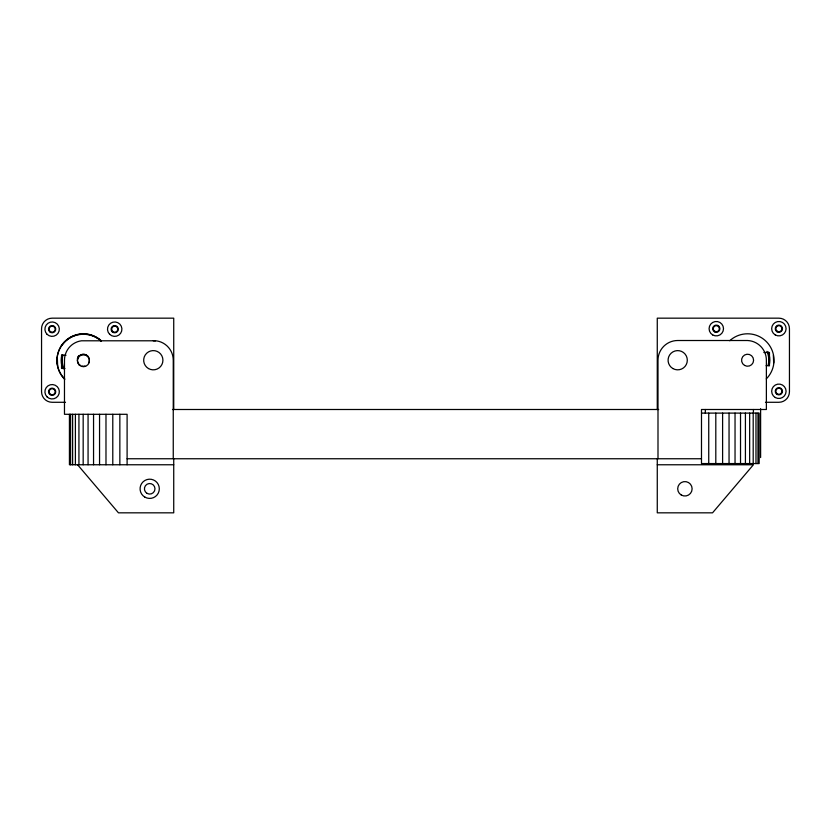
<?xml version="1.0" encoding="UTF-8"?>
<svg xmlns="http://www.w3.org/2000/svg" width="831" height="831" viewBox="0 0 831 831"><rect width="100%" height="100%" fill="white"/><g stroke="black" fill="none" stroke-linecap="round" stroke-linejoin="round"><path stroke-width="1.25" d="M57.339 357.995L57.63 365.682M773.661 362.939L773.37 355.252M78.228 357.288L77.376 359.085A6.253 6.253 0 0 1 80.285 355.294M153.299 340.793L156.862 340.918A19.57 19.57 0 0 1 173.253 360.228L173.253 458.754M155.511 340.793L81.49 340.793A19.612 19.612 0 0 0 64.475 360.228L64.475 414.295L127.101 414.295L127.101 464.758M763.845 352.489L769.454 352.489L769.454 365.702L766.089 365.702M66.033 355.232L61.546 355.232L61.546 368.445L64.911 368.445M65.514 402.287L52.124 402.287A10.574 10.574 0 0 1 41.55 391.713L41.55 328.744A10.574 10.574 0 0 1 52.124 318.169L173.731 318.169L173.731 409.496M765.486 402.287L778.876 402.287A10.574 10.574 0 0 0 789.45 391.713L789.45 328.744A10.574 10.574 0 0 0 778.876 318.169L657.269 318.169L657.269 409.496M172.484 409.496L658.703 409.496M701.489 413.1L759.16 413.1L759.16 463.563L701.489 463.563L701.489 409.496L766.379 409.496L766.379 360.228A19.736 19.736 0 0 0 747.588 340.513L677.701 340.513A19.705 19.705 0 0 0 657.996 360.218L657.996 458.754M127.101 458.754L701.489 458.754M173.731 464.768L69.43 464.758L69.43 414.295M657.269 464.768L753.405 464.768L712.541 512.831L657.269 512.831L657.269 458.754M77.595 464.768L118.459 512.831L173.731 512.831L173.731 458.754M760.614 408.707L760.614 457.559M757.976 413.1L757.976 463.563M755.981 413.1L755.981 463.563M753.405 409.496L753.405 413.287M753.198 413.1L753.198 463.563M749.655 413.1L749.655 463.563M745.417 413.1L745.417 463.563M740.525 413.1L740.525 463.563M735.04 413.1L735.04 463.563M729.047 413.1L729.047 463.563M722.606 413.1L722.606 463.563M715.803 413.1L715.803 463.563M708.739 413.1L708.739 463.563M705.332 409.496L705.332 413.287M119.851 414.295L119.851 464.758M112.787 414.295L112.787 464.758M105.984 414.295L105.984 464.758M99.554 414.295L99.554 464.758M93.55 414.295L93.55 464.758M88.065 414.295L88.065 464.758M83.173 414.295L83.173 464.758M78.935 414.295L78.935 464.758M75.392 414.295L75.392 464.758M72.619 414.295L72.619 464.758M70.614 414.295L70.614 464.758M729.722 340.741A26.436 26.436 0 0 1 766.681 341.946A26.436 26.436 0 0 1 766.275 378.915M80.41 365.432A6.004 6.004 0 0 1 78.207 357.226A6.004 6.004 0 0 1 86.424 355.024A6.004 6.004 0 0 1 88.616 363.23M84.97 366.024A6.004 6.004 0 0 1 81.864 366.024M77.761 357.185A6.565 6.565 0 0 1 78.81 355.824M64.08 369.089A21.201 21.201 0 0 1 62.969 354.982M62.709 368.424A22.208 22.208 0 0 1 61.993 354.723M61.141 346.267A26.447 26.447 0 0 1 76.597 334.924M77.719 334.644A26.447 26.447 0 0 1 82.3 334.041M84.596 334.041A26.447 26.447 0 0 1 89.177 334.644M90.288 334.924A26.447 26.447 0 0 1 101.32 340.97M768.322 352.032A22.208 22.208 0 0 1 769.039 365.733M766.951 351.357A21.201 21.201 0 0 1 768.062 365.474M64.725 378.915A26.436 26.436 0 0 1 64.319 341.946A26.436 26.436 0 0 1 101.278 340.741M64.725 379.403A26.436 26.436 0 0 1 64.319 342.424A26.436 26.436 0 0 1 101.278 341.219M81.802 354.671A6.253 6.253 0 0 1 87.837 356.291M148.489 368.549A9.608 9.608 0 0 0 162.918 360.228A9.608 9.608 0 0 0 148.489 351.897A9.608 9.608 0 0 0 148.489 368.549M744.576 365.432A6.004 6.004 0 0 0 753.592 360.228A6.004 6.004 0 0 0 744.576 355.024A6.004 6.004 0 0 0 744.576 365.432M672.892 368.549A9.608 9.608 0 0 0 687.31 360.228A9.608 9.608 0 0 0 672.892 351.897A9.608 9.608 0 0 0 672.892 368.549M113.224 331.798A3.033 3.033 0 0 0 117.763 329.18A3.033 3.033 0 0 0 113.224 326.552A3.033 3.033 0 0 0 113.224 331.798M50.639 394.382A3.033 3.033 0 0 0 55.178 391.754A3.033 3.033 0 0 0 50.639 389.137A3.033 3.033 0 0 0 50.639 394.382M50.639 331.798A3.033 3.033 0 0 0 55.178 329.18A3.033 3.033 0 0 0 50.639 326.552A3.033 3.033 0 0 0 50.639 331.798M777.359 331.32A3.033 3.033 0 0 0 781.909 328.692A3.033 3.033 0 0 0 777.359 326.074A3.033 3.033 0 0 0 777.359 331.32M714.785 331.32A3.033 3.033 0 0 0 719.324 328.692A3.033 3.033 0 0 0 714.785 326.074A3.033 3.033 0 0 0 714.785 331.32M777.359 393.894A3.033 3.033 0 0 0 781.909 391.276A3.033 3.033 0 0 0 777.359 388.648A3.033 3.033 0 0 0 777.359 393.894M49.58 331.725A3.604 3.604 0 0 0 55.604 330.104A3.604 3.604 0 0 0 51.19 325.69A3.604 3.604 0 0 0 49.58 331.725M49.58 394.31A3.604 3.604 0 0 0 55.604 392.689A3.604 3.604 0 0 0 51.19 388.274A3.604 3.604 0 0 0 49.58 394.31M112.154 331.725A3.604 3.604 0 0 0 118.189 330.104A3.604 3.604 0 0 0 113.774 325.69A3.604 3.604 0 0 0 112.154 331.725M47.024 396.854A7.209 7.209 0 0 0 59.084 393.624A7.209 7.209 0 0 0 50.255 384.795A7.209 7.209 0 0 0 47.024 396.854M47.024 334.27A7.209 7.209 0 0 0 59.084 331.039A7.209 7.209 0 0 0 50.255 322.21A7.209 7.209 0 0 0 47.024 334.27M109.609 334.27A7.209 7.209 0 0 0 121.669 331.039A7.209 7.209 0 0 0 112.839 322.21A7.209 7.209 0 0 0 109.609 334.27M714.494 331.818A3.604 3.604 0 0 0 719.895 328.692A3.604 3.604 0 0 0 714.494 325.575A3.604 3.604 0 0 0 714.494 331.818M777.068 394.393A3.604 3.604 0 0 0 782.48 391.276A3.604 3.604 0 0 0 777.068 388.15A3.604 3.604 0 0 0 777.068 394.393M777.068 331.818A3.604 3.604 0 0 0 782.48 328.692A3.604 3.604 0 0 0 777.068 325.575A3.604 3.604 0 0 0 777.068 331.818M775.271 334.935A7.209 7.209 0 0 0 786.084 328.692A7.209 7.209 0 0 0 775.271 322.449A7.209 7.209 0 0 0 775.271 334.935M775.271 397.519A7.209 7.209 0 0 0 786.084 391.276A7.209 7.209 0 0 0 775.271 385.033A7.209 7.209 0 0 0 775.271 397.519M712.686 334.935A7.209 7.209 0 0 0 723.5 328.692A7.209 7.209 0 0 0 712.686 322.449A7.209 7.209 0 0 0 712.686 334.935M681.306 495.047A7.209 7.209 0 0 0 692.119 488.794A7.209 7.209 0 0 0 681.306 482.551A7.209 7.209 0 0 0 681.306 495.047M144.885 497.125A9.608 9.608 0 0 0 159.313 488.794A9.608 9.608 0 0 0 144.885 480.474A9.608 9.608 0 0 0 144.885 497.125M147.056 493.375A5.287 5.287 0 0 0 154.982 488.794A5.287 5.287 0 0 0 147.056 484.224A5.287 5.287 0 0 0 147.056 493.375M79.163 364.954A6.004 6.004 0 0 0 89.218 362.264A6.004 6.004 0 0 0 81.864 354.899A6.004 6.004 0 0 0 79.163 364.954"/></g></svg>
